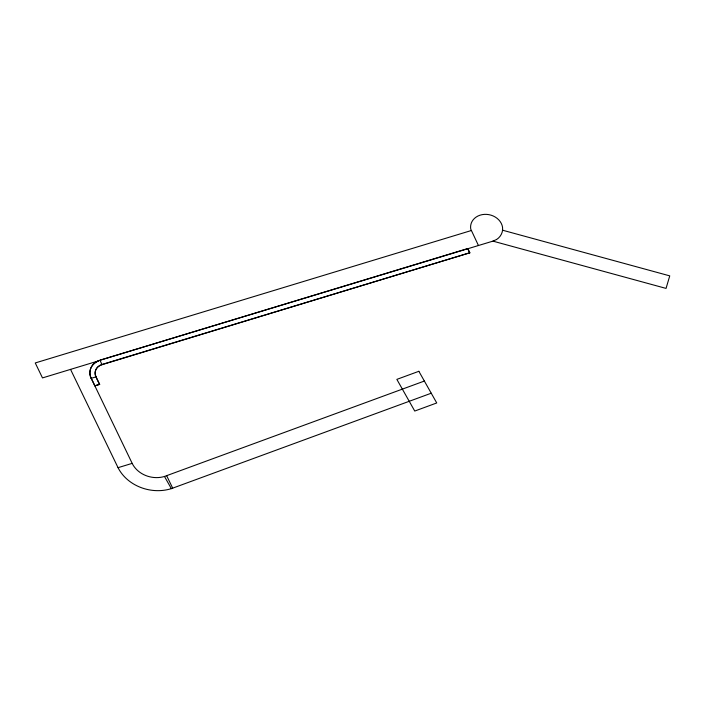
<?xml version="1.0" encoding="UTF-8"?>
<svg xmlns="http://www.w3.org/2000/svg" width="705" height="705" viewBox="0 0 705 705"><rect width="100%" height="100%" fill="white"/><g stroke="black" fill="none" stroke-linecap="round" stroke-linejoin="round"><path stroke-width="1.06" d="M431.24 393.214L171.35 488.644L164.476 476.465A24.781 20.921 12.4 0 1 132.179 463.379L91.236 378.321A16.717 14.118 12.4 0 1 100.004 360.211L467.75 248.548L469.803 252.787L101.996 364.696A11.456 9.667 12.4 0 0 95.995 377.105L96.047 376.858A11.456 9.667 12.4 0 1 102.049 364.459L469.803 252.787M94.849 385.802L99.661 384.348L96.047 376.858L91.236 378.321L94.849 385.802L99.661 384.348M101.996 364.696L100.004 360.211L492.927 241.128L496.532 239.524M467.75 248.548L469.741 253.033M496.532 239.533C500.7 236.95 503.282 232.068 502.524 227.151A16.162 13.642 12.4 0 0 484.37 214.373A16.162 13.642 12.4 0 0 470.737 229.072L478.448 245.525M164.476 476.465L424.357 381.052M471.213 230.561L35.25 362.952L42.485 377.915L98.894 360.775M132.179 463.37L118.043 467.671L70.544 369.385M502.559 230.209L669.75 275.867L666.049 288.407L492.927 241.128M166.644 475.663L172.681 488.151M96.444 378.039L99.608 384.586M91.183 378.567A16.717 14.118 12.4 0 1 98.013 361.18M171.35 488.635A40.705 34.369 12.4 0 1 118.043 467.662M418.858 371.297L396.853 379.378L414.743 411.05L436.739 402.96L418.858 371.297"/></g></svg>
